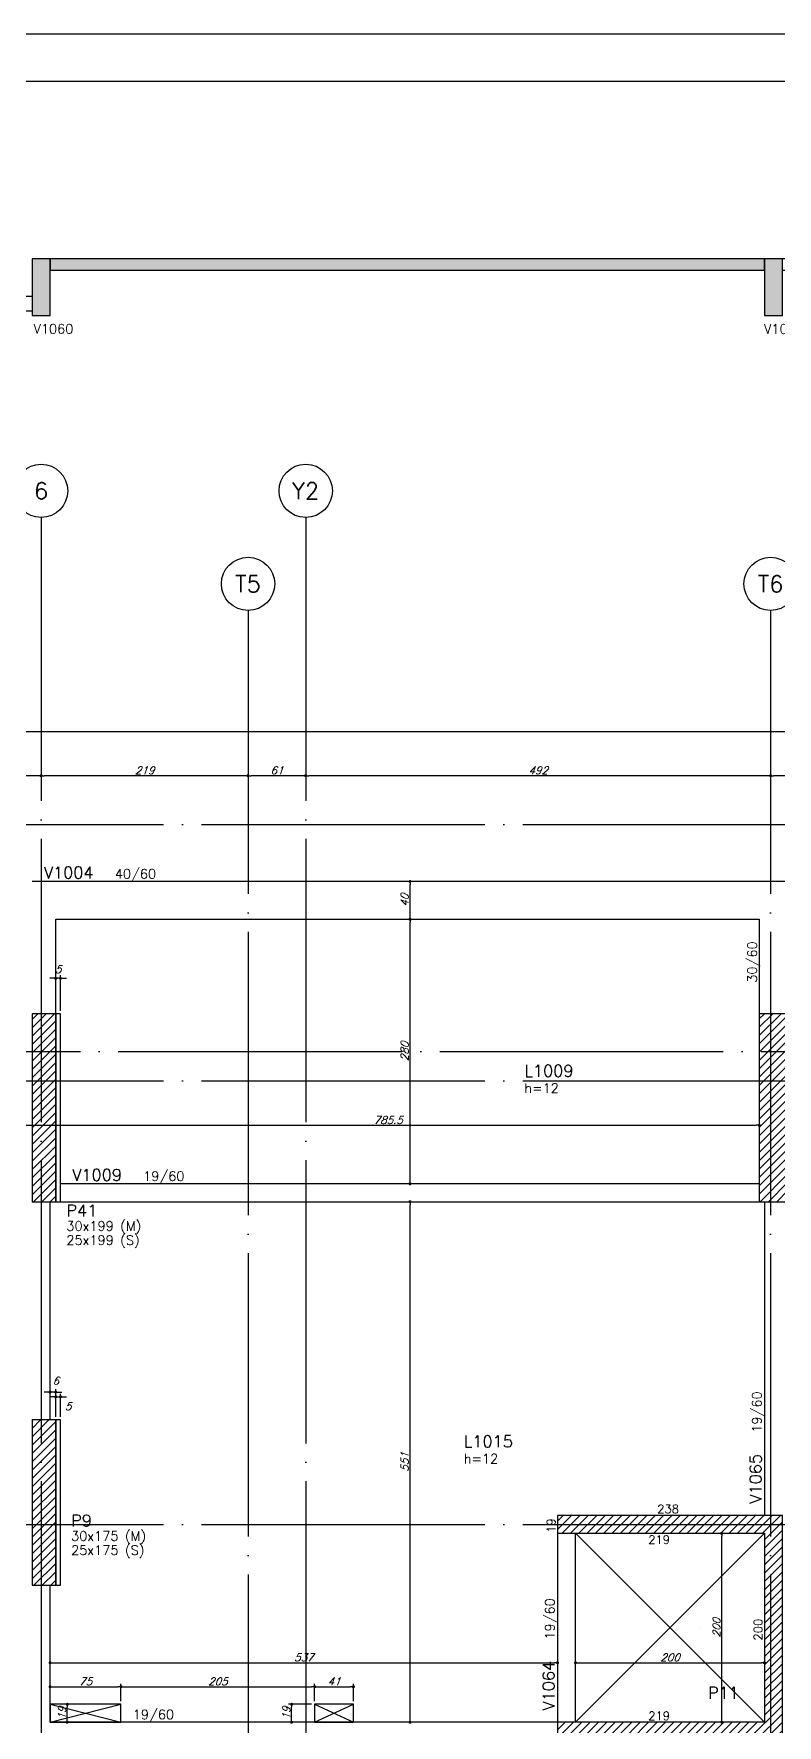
# Model space of a CAD drawing. Extents: x -4723 to 4922, y -2048 to 2452.
# Drawn here: x 1278 to 2064, y 661 to 2452 of the extents above; entities that cross this region are included whole.
import ezdxf
from ezdxf.enums import TextEntityAlignment as Align

# ---------------------------------------------------------------- set-up
doc = ezdxf.new("R2010")
doc.units = 0
doc.header["$LTSCALE"] = 50
doc.header["$MEASUREMENT"] = 0
doc.linetypes.add('EIXO', pattern=[6.8, 6, -0.4, 0, -0.4])
doc.layers.get('0').update_dxf_attribs({"linetype": 'CONTINUOUS'})
doc.layers.get('DEFPOINTS').update_dxf_attribs({"linetype": 'CONTINUOUS'})
for name, color, linetype in [('242', 3, 'CONTINUOUS'), ('F-CORTE', 4, 'CONTINUOUS'), ('F-COTAS', 106, 'CONTINUOUS'), ('F-COTAS-FUROS', 50, 'CONTINUOUS'), ('F-EIXO', 12, 'EIXO'), ('F-LAJES-DIM', 2, 'CONTINUOUS'), ('F-LAJES-NOME', 4, 'CONTINUOUS'), ('F-MARGEM', 1, 'CONTINUOUS'), ('F-PILARES-DIM', 172, 'CONTINUOUS'), ('F-PILARES-HACH', 174, 'CONTINUOUS'), ('F-PILARES-M', 170, 'CONTINUOUS'), ('F-PILARES-NOME', 170, 'CONTINUOUS'), ('F-PILARES-S', 170, 'CONTINUOUS'), ('F-PILARES-V', 170, 'CONTINUOUS'), ('F-SOLIDO-CORTE', 71, 'CONTINUOUS'), ('F-TEXTO', 6, 'CONTINUOUS'), ('F-TEXTO-YELLOW', 2, 'CONTINUOUS'), ('F-VIGAS', 3, 'CONTINUOUS'), ('F-VIGAS-DIM', 2, 'CONTINUOUS'), ('F-VIGAS-NOME', 4, 'CONTINUOUS'), ('F-VÃO', 1, 'CONTINUOUS')]:
    doc.layers.add(name, color=color, linetype=linetype)
doc.styles.add('CP-TEXT-INCL', font='simplex.shx', dxfattribs={"oblique": 20})
doc.styles.add('MCP', font='simplex.shx')
doc.styles.add('ROMANS', font='simplex.shx')
doc.styles.get("Standard").update_dxf_attribs({"font": 'simplex.shx'})
doc.dimstyles.new('CP-COTAS-50', dxfattribs={"dimscale": 0.64, "dimtxt": 12.5, "dimasz": 5, "dimexe": 5, "dimexo": 5, "dimgap": 2.5, "dimtad": 1, "dimdec": 1, "dimdsep": 46, "dimtxsty": 'CP-TEXT-INCL', "dimblk1": 'DOT', "dimblk2": 'DOT', "dimsah": 1, "dimcen": 9, "dimclrd": 256, "dimclre": 256, "dimclrt": 256, "dimadec": 0, "dimazin": 0, "dimtfac": 1, "dimtdec": 1, "dimtmove": 2, "dimatfit": 3, "dimldrblk": 'DOT', "dimfxl": 0, "dimtolj": 1, "dimarcsym": 0})

# ---------------------------------------------------------------- blocks, each defined once
blk = doc.blocks.new('A0-4L_900')
at = {"layer": 'F-MARGEM', "color": 2}
blk.add_lwpolyline([(0, 0), (0, 90), (192.9, 90), (192.9, 0)], close=True, dxfattribs=at)
at = {"layer": 'F-MARGEM', "color": 7}
blk.add_lwpolyline([(2.5, 89), (191.9, 89), (191.9, 1), (2.5, 1)], close=True, dxfattribs=at)
blk = doc.blocks.new('*U53')
at = {"layer": 'F-EIXO'}
blk.add_line((0, 0), (0, -2753.4852), dxfattribs=at)
at = {"layer": 'F-EIXO', "color": 2, "linetype": 'Continuous'}
blk.add_circle((0, 28.2072), 28.2072, dxfattribs=at)
at = {"layer": 'F-TEXTO', "style": 'ROMANS'}
blk.add_attdef('EIXO', text='', height=17.5, rotation=360, dxfattribs=at).set_placement((0, 28.2072), align=Align.MIDDLE_CENTER)
blk = doc.blocks.new('*U51')
at = {"layer": 'F-EIXO'}
blk.add_line((0, 0), (7197, 0), dxfattribs=at)
at = {"layer": 'F-TEXTO', "style": 'ROMANS'}
blk.add_attdef('EIXO', text='', height=17.5, dxfattribs=at).set_placement((-28.2072, 0), align=Align.MIDDLE_CENTER)
blk = doc.blocks.new('*U54')
at = {"layer": 'F-EIXO'}
blk.add_line((0, 0), (7197, 0), dxfattribs=at)
at = {"layer": 'F-TEXTO', "style": 'ROMANS'}
blk.add_attdef('EIXO', text='', height=17.5, dxfattribs=at).set_placement((-28.2072, 0), align=Align.MIDDLE_CENTER)
blk = doc.blocks.new('*U55')
at = {"layer": 'F-EIXO'}
blk.add_line((0, 0), (7285, 0), dxfattribs=at)
at = {"layer": 'F-TEXTO', "style": 'ROMANS'}
blk.add_attdef('EIXO', text='', height=17.5, dxfattribs=at).set_placement((-28.2072, 0), align=Align.MIDDLE_CENTER)
blk = doc.blocks.new('*U59')
at = {"layer": 'F-EIXO'}
blk.add_line((0, 0), (0, -2655), dxfattribs=at)
at = {"layer": 'F-EIXO', "color": 2, "linetype": 'Continuous'}
blk.add_circle((0, 28.2), 28.2, dxfattribs=at)
at = {"layer": 'F-TEXTO', "style": 'ROMANS'}
blk.add_attdef('EIXO', text='', height=17.5, rotation=360, dxfattribs=at).set_placement((0, 28.2), align=Align.MIDDLE_CENTER)
blk = doc.blocks.new('*U40')
at = {"layer": 'F-EIXO'}
blk.add_line((0, 0), (0, -2655), dxfattribs=at)
at = {"layer": 'F-EIXO', "color": 2, "linetype": 'Continuous'}
blk.add_circle((0, 28.2), 28.2, dxfattribs=at)
at = {"layer": 'F-TEXTO', "style": 'ROMANS'}
blk.add_attdef('EIXO', text='', height=17.5, rotation=360, dxfattribs=at).set_placement((0, 28.2), align=Align.MIDDLE_CENTER)
blk = doc.blocks.new('*U43')
at = {"layer": 'F-EIXO'}
blk.add_line((0, 0), (7197, 0), dxfattribs=at)
at = {"layer": 'F-TEXTO', "style": 'ROMANS'}
blk.add_attdef('EIXO', text='', height=17.5, dxfattribs=at).set_placement((-28.2072, 0), align=Align.MIDDLE_CENTER)
blk = doc.blocks.new('*U45')
at = {"layer": 'F-EIXO'}
blk.add_line((0, 0), (0, -2753.4852), dxfattribs=at)
at = {"layer": 'F-EIXO', "color": 2, "linetype": 'Continuous'}
blk.add_circle((0, 28.2072), 28.2072, dxfattribs=at)
at = {"layer": 'F-TEXTO', "style": 'ROMANS'}
blk.add_attdef('EIXO', text='', height=17.5, rotation=360, dxfattribs=at).set_placement((0, 28.2072), align=Align.MIDDLE_CENTER)
blk = doc.blocks.new('_DOT')
at = {"color": 0, "linetype": 'ByBlock'}
blk.add_line((-0.5, 0), (-1, 0), dxfattribs=at)
at = {"color": 0, "linetype": 'ByBlock', "const_width": 0.5}
blk.add_lwpolyline([(-0.25, 0, 1), (0.25, 0, 1)], format="xyb", close=True, dxfattribs=at)
blk = doc.blocks.new('*D83')
at = {"layer": 'DEFPOINTS', "color": 0, "linetype": 'Continuous', "transparency": 16777216}
for p in [(-3380, 1712.8), (-3380, 1634.5), (3259.5, 1554.5)]:
    blk.add_point(p, dxfattribs=at)
at = {"layer": 'F-COTAS', "linetype": 'Continuous', "lineweight": -2, "transparency": 16777216}
for p, q in [((-3380, 1637.7), (-3380, 1716)), ((3256.3, 1712.8), (-3376.8, 1712.8)), ((3259.5, 1557.7), (3259.5, 1716))]:
    blk.add_line(p, q, dxfattribs=at)
at = {"layer": 'F-COTAS', "linetype": 'Continuous', "lineweight": -2, "transparency": 16777216, "xscale": 3.2, "yscale": 3.2, "zscale": 3.2, "rotation": 180}
blk.add_blockref('_DOT', (-3380, 1712.8), dxfattribs=at)
at = {"layer": 'F-COTAS', "linetype": 'Continuous', "lineweight": -2, "transparency": 16777216, "xscale": 3.2, "yscale": 3.2, "zscale": 3.2}
blk.add_blockref('_DOT', (3259.5, 1712.8), dxfattribs=at)
at = {"layer": 'F-COTAS', "linetype": 'Continuous', "transparency": 16777216, "insert": (-60.2, 1718.4), "char_height": 8, "attachment_point": 5, "style": 'CP-TEXT-INCL'}
blk.add_mtext('\\A1;6639.5', dxfattribs=at)
blk = doc.blocks.new('*D87')
at = {"layer": 'DEFPOINTS', "color": 0, "linetype": 'Continuous', "transparency": 16777216}
for p in [(2057.5, 1666.5), (2057.5, 1666.5), (2230, 1666.5)]:
    blk.add_point(p, dxfattribs=at)
at = {"layer": 'F-COTAS', "linetype": 'Continuous', "lineweight": -2, "transparency": 16777216}
blk.add_line((2226.8, 1666.5), (2060.7, 1666.5), dxfattribs=at)
at = {"layer": 'F-COTAS', "linetype": 'Continuous', "lineweight": -2, "transparency": 16777216, "xscale": 3.2, "yscale": 3.2, "zscale": 3.2, "rotation": 180}
blk.add_blockref('_DOT', (2057.5, 1666.5), dxfattribs=at)
at = {"layer": 'F-COTAS', "linetype": 'Continuous', "lineweight": -2, "transparency": 16777216, "xscale": 3.2, "yscale": 3.2, "zscale": 3.2}
blk.add_blockref('_DOT', (2230, 1666.5), dxfattribs=at)
at = {"layer": 'F-COTAS', "linetype": 'Continuous', "transparency": 16777216, "insert": (2143.8, 1672.1), "char_height": 8, "attachment_point": 5, "style": 'CP-TEXT-INCL'}
blk.add_mtext('\\A1;172.5', dxfattribs=at)
blk = doc.blocks.new('*D88')
at = {"layer": 'DEFPOINTS', "color": 0, "linetype": 'Continuous', "transparency": 16777216}
for p in [(1565.5, 1666.5), (1565.5, 1666.5), (2057.5, 1666.5)]:
    blk.add_point(p, dxfattribs=at)
at = {"layer": 'F-COTAS', "linetype": 'Continuous', "lineweight": -2, "transparency": 16777216}
blk.add_line((2054.3, 1666.5), (1568.7, 1666.5), dxfattribs=at)
at = {"layer": 'F-COTAS', "linetype": 'Continuous', "lineweight": -2, "transparency": 16777216, "xscale": 3.2, "yscale": 3.2, "zscale": 3.2, "rotation": 180}
blk.add_blockref('_DOT', (1565.5, 1666.5), dxfattribs=at)
at = {"layer": 'F-COTAS', "linetype": 'Continuous', "lineweight": -2, "transparency": 16777216, "xscale": 3.2, "yscale": 3.2, "zscale": 3.2}
blk.add_blockref('_DOT', (2057.5, 1666.5), dxfattribs=at)
at = {"layer": 'F-COTAS', "linetype": 'Continuous', "transparency": 16777216, "insert": (1811.5, 1672.1), "char_height": 8, "attachment_point": 5, "style": 'CP-TEXT-INCL'}
blk.add_mtext('\\A1;492', dxfattribs=at)
blk = doc.blocks.new('*D89')
at = {"layer": 'DEFPOINTS', "color": 0, "linetype": 'Continuous', "transparency": 16777216}
for p in [(1504.5, 1666.5), (1504.5, 1666.5), (1565.5, 1666.5)]:
    blk.add_point(p, dxfattribs=at)
at = {"layer": 'F-COTAS', "linetype": 'Continuous', "lineweight": -2, "transparency": 16777216}
blk.add_line((1562.3, 1666.5), (1507.7, 1666.5), dxfattribs=at)
at = {"layer": 'F-COTAS', "linetype": 'Continuous', "lineweight": -2, "transparency": 16777216, "xscale": 3.2, "yscale": 3.2, "zscale": 3.2, "rotation": 180}
blk.add_blockref('_DOT', (1504.5, 1666.5), dxfattribs=at)
at = {"layer": 'F-COTAS', "linetype": 'Continuous', "lineweight": -2, "transparency": 16777216, "xscale": 3.2, "yscale": 3.2, "zscale": 3.2}
blk.add_blockref('_DOT', (1565.5, 1666.5), dxfattribs=at)
at = {"layer": 'F-COTAS', "linetype": 'Continuous', "transparency": 16777216, "insert": (1535, 1672.1), "char_height": 8, "attachment_point": 5, "style": 'CP-TEXT-INCL'}
blk.add_mtext('\\A1;61', dxfattribs=at)
blk = doc.blocks.new('*D90')
at = {"layer": 'DEFPOINTS', "color": 0, "linetype": 'Continuous', "transparency": 16777216}
for p in [(1285.5, 1666.5), (1285.5, 1666.5), (1504.5, 1666.5)]:
    blk.add_point(p, dxfattribs=at)
at = {"layer": 'F-COTAS', "linetype": 'Continuous', "lineweight": -2, "transparency": 16777216}
blk.add_line((1501.3, 1666.5), (1288.7, 1666.5), dxfattribs=at)
at = {"layer": 'F-COTAS', "linetype": 'Continuous', "lineweight": -2, "transparency": 16777216, "xscale": 3.2, "yscale": 3.2, "zscale": 3.2, "rotation": 180}
blk.add_blockref('_DOT', (1285.5, 1666.5), dxfattribs=at)
at = {"layer": 'F-COTAS', "linetype": 'Continuous', "lineweight": -2, "transparency": 16777216, "xscale": 3.2, "yscale": 3.2, "zscale": 3.2}
blk.add_blockref('_DOT', (1504.5, 1666.5), dxfattribs=at)
at = {"layer": 'F-COTAS', "linetype": 'Continuous', "transparency": 16777216, "insert": (1395, 1672.1), "char_height": 8, "attachment_point": 5, "style": 'CP-TEXT-INCL'}
blk.add_mtext('\\A1;219', dxfattribs=at)
blk = doc.blocks.new('*D91')
at = {"layer": 'DEFPOINTS', "color": 0, "linetype": 'Continuous', "transparency": 16777216}
for p in [(1128, 1666.5), (1128, 1666.5), (1285.5, 1666.5)]:
    blk.add_point(p, dxfattribs=at)
at = {"layer": 'F-COTAS', "linetype": 'Continuous', "lineweight": -2, "transparency": 16777216}
blk.add_line((1282.3, 1666.5), (1131.2, 1666.5), dxfattribs=at)
at = {"layer": 'F-COTAS', "linetype": 'Continuous', "lineweight": -2, "transparency": 16777216, "xscale": 3.2, "yscale": 3.2, "zscale": 3.2, "rotation": 180}
blk.add_blockref('_DOT', (1128, 1666.5), dxfattribs=at)
at = {"layer": 'F-COTAS', "linetype": 'Continuous', "lineweight": -2, "transparency": 16777216, "xscale": 3.2, "yscale": 3.2, "zscale": 3.2}
blk.add_blockref('_DOT', (1285.5, 1666.5), dxfattribs=at)
at = {"layer": 'F-COTAS', "linetype": 'Continuous', "transparency": 16777216, "insert": (1206.8, 1672.1), "char_height": 8, "attachment_point": 5, "style": 'CP-TEXT-INCL'}
blk.add_mtext('\\A1;157.5', dxfattribs=at)
blk = doc.blocks.new('*D190')
at = {"layer": 'DEFPOINTS', "color": 0, "linetype": 'Continuous', "transparency": 16777216}
for p in [(1675.9, 1215.5), (1675.9, 1215.5), (1675.9, 664.5)]:
    blk.add_point(p, dxfattribs=at)
at = {"layer": 'F-COTAS', "linetype": 'Continuous', "lineweight": -2, "transparency": 16777216}
blk.add_line((1675.9, 667.7), (1675.9, 1212.3), dxfattribs=at)
at = {"layer": 'F-COTAS', "linetype": 'Continuous', "lineweight": -2, "transparency": 16777216, "xscale": 3.2, "yscale": 3.2, "zscale": 3.2}
for p, rotation in [((1675.9, 1215.5), 90), ((1675.9, 664.5), 270)]:
    blk.add_blockref('_DOT', p, dxfattribs=dict(at, rotation=rotation))
at = {"layer": 'F-COTAS', "linetype": 'Continuous', "transparency": 16777216, "insert": (1670.3, 940), "char_height": 8, "attachment_point": 5, "rotation": 90, "style": 'CP-TEXT-INCL'}
blk.add_mtext('\\A1;551', dxfattribs=at)
blk = doc.blocks.new('*D191')
at = {"layer": 'DEFPOINTS', "color": 0, "linetype": 'Continuous', "transparency": 16777216}
for p in [(1675.9, 1514.5), (1675.9, 1514.5), (1675.9, 1234.5)]:
    blk.add_point(p, dxfattribs=at)
at = {"layer": 'F-COTAS', "linetype": 'Continuous', "lineweight": -2, "transparency": 16777216}
blk.add_line((1675.9, 1237.7), (1675.9, 1511.3), dxfattribs=at)
at = {"layer": 'F-COTAS', "linetype": 'Continuous', "lineweight": -2, "transparency": 16777216, "xscale": 3.2, "yscale": 3.2, "zscale": 3.2}
for p, rotation in [((1675.9, 1514.5), 90), ((1675.9, 1234.5), 270)]:
    blk.add_blockref('_DOT', p, dxfattribs=dict(at, rotation=rotation))
at = {"layer": 'F-COTAS', "linetype": 'Continuous', "transparency": 16777216, "insert": (1670.3, 1374.5), "char_height": 8, "attachment_point": 5, "rotation": 90, "style": 'CP-TEXT-INCL'}
blk.add_mtext('\\A1;280', dxfattribs=at)
blk = doc.blocks.new('*D192')
at = {"layer": 'DEFPOINTS', "color": 0, "linetype": 'Continuous', "transparency": 16777216}
for p in [(1675.9, 1554.5), (1675.9, 1554.5), (1675.9, 1514.5)]:
    blk.add_point(p, dxfattribs=at)
at = {"layer": 'F-COTAS', "linetype": 'Continuous', "lineweight": -2, "transparency": 16777216}
blk.add_line((1675.9, 1517.7), (1675.9, 1551.3), dxfattribs=at)
at = {"layer": 'F-COTAS', "linetype": 'Continuous', "lineweight": -2, "transparency": 16777216, "xscale": 3.2, "yscale": 3.2, "zscale": 3.2}
for p, rotation in [((1675.9, 1554.5), 90), ((1675.9, 1514.5), 270)]:
    blk.add_blockref('_DOT', p, dxfattribs=dict(at, rotation=rotation))
at = {"layer": 'F-COTAS', "linetype": 'Continuous', "transparency": 16777216, "insert": (1670.3, 1534.5), "char_height": 8, "attachment_point": 5, "rotation": 90, "style": 'CP-TEXT-INCL'}
blk.add_mtext('\\A1;40', dxfattribs=at)
blk = doc.blocks.new('*D193')
at = {"layer": 'DEFPOINTS', "color": 0, "linetype": 'Continuous', "transparency": 16777216}
for p in [(2005.8, 864.5), (2005.8, 864.5), (2005.8, 664.5)]:
    blk.add_point(p, dxfattribs=at)
at = {"layer": 'F-COTAS', "linetype": 'Continuous', "lineweight": -2, "transparency": 16777216}
blk.add_line((2005.8, 667.7), (2005.8, 861.3), dxfattribs=at)
at = {"layer": 'F-COTAS', "linetype": 'Continuous', "lineweight": -2, "transparency": 16777216, "xscale": 3.2, "yscale": 3.2, "zscale": 3.2}
for p, rotation in [((2005.8, 864.5), 90), ((2005.8, 664.5), 270)]:
    blk.add_blockref('_DOT', p, dxfattribs=dict(at, rotation=rotation))
at = {"layer": 'F-COTAS', "linetype": 'Continuous', "transparency": 16777216, "insert": (2000.2, 764.5), "char_height": 8, "attachment_point": 5, "rotation": 90, "style": 'CP-TEXT-INCL'}
blk.add_mtext('\\A1;200', dxfattribs=at)
blk = doc.blocks.new('*D229')
at = {"layer": 'DEFPOINTS', "color": 0, "linetype": 'Continuous', "transparency": 16777216}
for p in [(1260, 1296.4), (2045.5, 1296.4), (2045.5, 1296.4)]:
    blk.add_point(p, dxfattribs=at)
at = {"layer": 'F-COTAS', "linetype": 'Continuous', "lineweight": -2, "transparency": 16777216}
blk.add_line((1263.2, 1296.4), (2042.3, 1296.4), dxfattribs=at)
at = {"layer": 'F-COTAS', "linetype": 'Continuous', "lineweight": -2, "transparency": 16777216, "xscale": 3.2, "yscale": 3.2, "zscale": 3.2, "rotation": 180}
blk.add_blockref('_DOT', (1260, 1296.4), dxfattribs=at)
at = {"layer": 'F-COTAS', "linetype": 'Continuous', "lineweight": -2, "transparency": 16777216, "xscale": 3.2, "yscale": 3.2, "zscale": 3.2}
blk.add_blockref('_DOT', (2045.5, 1296.4), dxfattribs=at)
at = {"layer": 'F-COTAS', "linetype": 'Continuous', "transparency": 16777216, "insert": (1652.8, 1302), "char_height": 8, "attachment_point": 5, "style": 'CP-TEXT-INCL'}
blk.add_mtext('\\A1;785.5', dxfattribs=at)
blk = doc.blocks.new('*D264')
at = {"layer": 'DEFPOINTS', "color": 0, "linetype": 'Continuous', "transparency": 16777216}
for p in [(1295, 727.5), (1832, 727.5), (1832, 727.5)]:
    blk.add_point(p, dxfattribs=at)
at = {"layer": 'F-COTAS', "linetype": 'Continuous', "lineweight": -2, "transparency": 16777216}
blk.add_line((1298.2, 727.5), (1828.8, 727.5), dxfattribs=at)
at = {"layer": 'F-COTAS', "linetype": 'Continuous', "lineweight": -2, "transparency": 16777216, "xscale": 3.2, "yscale": 3.2, "zscale": 3.2, "rotation": 180}
blk.add_blockref('_DOT', (1295, 727.5), dxfattribs=at)
at = {"layer": 'F-COTAS', "linetype": 'Continuous', "lineweight": -2, "transparency": 16777216, "xscale": 3.2, "yscale": 3.2, "zscale": 3.2}
blk.add_blockref('_DOT', (1832, 727.5), dxfattribs=at)
at = {"layer": 'F-COTAS', "linetype": 'Continuous', "transparency": 16777216, "insert": (1563.5, 733.1), "char_height": 8, "attachment_point": 5, "style": 'CP-TEXT-INCL'}
blk.add_mtext('\\A1;537', dxfattribs=at)
blk = doc.blocks.new('*D265')
at = {"layer": 'DEFPOINTS', "color": 0, "linetype": 'Continuous', "transparency": 16777216}
for p in [(1851, 727.5), (2051, 727.5), (2051, 727.5)]:
    blk.add_point(p, dxfattribs=at)
at = {"layer": 'F-COTAS', "linetype": 'Continuous', "lineweight": -2, "transparency": 16777216}
blk.add_line((1854.2, 727.5), (2047.8, 727.5), dxfattribs=at)
at = {"layer": 'F-COTAS', "linetype": 'Continuous', "lineweight": -2, "transparency": 16777216, "xscale": 3.2, "yscale": 3.2, "zscale": 3.2, "rotation": 180}
blk.add_blockref('_DOT', (1851, 727.5), dxfattribs=at)
at = {"layer": 'F-COTAS', "linetype": 'Continuous', "lineweight": -2, "transparency": 16777216, "xscale": 3.2, "yscale": 3.2, "zscale": 3.2}
blk.add_blockref('_DOT', (2051, 727.5), dxfattribs=at)
at = {"layer": 'F-COTAS', "linetype": 'Continuous', "transparency": 16777216, "insert": (1951, 733.1), "char_height": 8, "attachment_point": 5, "style": 'CP-TEXT-INCL'}
blk.add_mtext('\\A1;200', dxfattribs=at)
blk = doc.blocks.new('*D300')
at = {"layer": 'DEFPOINTS', "color": 0, "linetype": 'Continuous', "transparency": 16777216}
for p in [(1306, 1009), (1301, 984.5), (1306, 984.5)]:
    blk.add_point(p, dxfattribs=at)
at = {"layer": 'F-COTAS', "linetype": 'Continuous', "lineweight": -2, "transparency": 16777216}
for p, q in [((1297.8, 1009), (1294.6, 1009)), ((1301, 987.7), (1301, 1012.2)), ((1301, 1009), (1306, 1009)), ((1306, 987.7), (1306, 1012.2)), ((1309.2, 1009), (1312.4, 1009))]:
    blk.add_line(p, q, dxfattribs=at)
at = {"layer": 'F-COTAS', "linetype": 'Continuous', "lineweight": -2, "transparency": 16777216, "xscale": 3.2, "yscale": 3.2, "zscale": 3.2}
blk.add_blockref('_DOT', (1301, 1009), dxfattribs=at)
at = {"layer": 'F-COTAS', "linetype": 'Continuous', "lineweight": -2, "transparency": 16777216, "xscale": 3.2, "yscale": 3.2, "zscale": 3.2, "rotation": 180}
blk.add_blockref('_DOT', (1306, 1009), dxfattribs=at)
at = {"layer": 'F-COTAS', "linetype": 'Continuous', "transparency": 16777216, "insert": (1314, 999), "char_height": 8, "attachment_point": 5, "style": 'CP-TEXT-INCL'}
blk.add_mtext('\\A1;5', dxfattribs=at)
blk = doc.blocks.new('*D301')
at = {"layer": 'DEFPOINTS', "color": 0, "linetype": 'Continuous', "transparency": 16777216}
for p in [(1295, 1014), (1295, 990), (1301, 984.5)]:
    blk.add_point(p, dxfattribs=at)
at = {"layer": 'F-COTAS', "linetype": 'Continuous', "lineweight": -2, "transparency": 16777216}
for p, q in [((1291.8, 1014), (1288.6, 1014)), ((1295, 993.2), (1295, 1017.2)), ((1301, 1014), (1295, 1014)), ((1301, 987.7), (1301, 1017.2)), ((1304.2, 1014), (1307.4, 1014))]:
    blk.add_line(p, q, dxfattribs=at)
at = {"layer": 'F-COTAS', "linetype": 'Continuous', "lineweight": -2, "transparency": 16777216, "xscale": 3.2, "yscale": 3.2, "zscale": 3.2}
blk.add_blockref('_DOT', (1295, 1014), dxfattribs=at)
at = {"layer": 'F-COTAS', "linetype": 'Continuous', "lineweight": -2, "transparency": 16777216, "xscale": 3.2, "yscale": 3.2, "zscale": 3.2, "rotation": 180}
blk.add_blockref('_DOT', (1301, 1014), dxfattribs=at)
at = {"layer": 'F-COTAS', "linetype": 'Continuous', "transparency": 16777216, "insert": (1301, 1026), "char_height": 8, "attachment_point": 5, "style": 'CP-TEXT-INCL'}
blk.add_mtext('\\A1;6', dxfattribs=at)
blk = doc.blocks.new('*D303')
at = {"layer": 'DEFPOINTS', "color": 0, "linetype": 'Continuous', "transparency": 16777216}
for p in [(1301, 1452), (1301, 1419), (1306, 1414.5)]:
    blk.add_point(p, dxfattribs=at)
at = {"layer": 'F-COTAS', "linetype": 'Continuous', "lineweight": -2, "transparency": 16777216}
for p, q in [((1297.8, 1452), (1294.6, 1452)), ((1301, 1422.2), (1301, 1455.2)), ((1306, 1452), (1301, 1452)), ((1306, 1417.7), (1306, 1455.2)), ((1309.2, 1452), (1312.4, 1452))]:
    blk.add_line(p, q, dxfattribs=at)
at = {"layer": 'F-COTAS', "linetype": 'Continuous', "lineweight": -2, "transparency": 16777216, "xscale": 3.2, "yscale": 3.2, "zscale": 3.2}
blk.add_blockref('_DOT', (1301, 1452), dxfattribs=at)
at = {"layer": 'F-COTAS', "linetype": 'Continuous', "lineweight": -2, "transparency": 16777216, "xscale": 3.2, "yscale": 3.2, "zscale": 3.2, "rotation": 180}
blk.add_blockref('_DOT', (1306, 1452), dxfattribs=at)
at = {"layer": 'F-COTAS', "linetype": 'Continuous', "transparency": 16777216, "insert": (1303.5, 1461.6), "char_height": 8, "attachment_point": 5, "style": 'CP-TEXT-INCL'}
blk.add_mtext('\\A1;5', dxfattribs=at)
blk = doc.blocks.new('*U353')
at = {"layer": 'F-VÃO'}
for p, q in [((0, 0), (75, 19)), ((0, 19), (75, 0))]:
    blk.add_line(p, q, dxfattribs=at)
at = {"layer": 'F-VÃO', "color": 3}
blk.add_lwpolyline([(0, 0), (75, 0), (75, 19), (0, 19)], close=True, dxfattribs=at)
blk = doc.blocks.new('*U356')
at = {"layer": 'F-VÃO'}
for p, q in [((0, 0), (41, 19)), ((0, 19), (41, 0))]:
    blk.add_line(p, q, dxfattribs=at)
at = {"layer": 'F-VÃO', "color": 3}
blk.add_lwpolyline([(0, 0), (41, 0), (41, 19), (0, 19)], close=True, dxfattribs=at)
blk = doc.blocks.new('*D464')
at = {"layer": 'DEFPOINTS', "color": 0, "linetype": 'Continuous', "transparency": 16777216}
for p in [(1370, 702.1), (1295, 695.7), (1370, 683.5)]:
    blk.add_point(p, dxfattribs=at)
at = {"layer": 'F-COTAS-FUROS', "linetype": 'Continuous', "lineweight": -2, "transparency": 16777216}
for p, q in [((1295, 698.9), (1295, 705.3)), ((1298.2, 702.1), (1366.8, 702.1)), ((1370, 686.7), (1370, 705.3))]:
    blk.add_line(p, q, dxfattribs=at)
at = {"layer": 'F-COTAS-FUROS', "linetype": 'Continuous', "lineweight": -2, "transparency": 16777216, "xscale": 3.2, "yscale": 3.2, "zscale": 3.2, "rotation": 180}
blk.add_blockref('_DOT', (1295, 702.1), dxfattribs=at)
at = {"layer": 'F-COTAS-FUROS', "linetype": 'Continuous', "lineweight": -2, "transparency": 16777216, "xscale": 3.2, "yscale": 3.2, "zscale": 3.2}
blk.add_blockref('_DOT', (1370, 702.1), dxfattribs=at)
at = {"layer": 'F-COTAS-FUROS', "linetype": 'Continuous', "transparency": 16777216, "insert": (1332.5, 707.7), "char_height": 8, "attachment_point": 5, "style": 'CP-TEXT-INCL'}
blk.add_mtext('\\A1;75', dxfattribs=at)
blk = doc.blocks.new('*D465')
at = {"layer": 'DEFPOINTS', "color": 0, "linetype": 'Continuous', "transparency": 16777216}
for p in [(1575, 702.1), (1370, 683.5), (1575, 683.5)]:
    blk.add_point(p, dxfattribs=at)
at = {"layer": 'F-COTAS-FUROS', "linetype": 'Continuous', "lineweight": -2, "transparency": 16777216}
for p, q in [((1370, 686.7), (1370, 705.3)), ((1373.2, 702.1), (1571.8, 702.1)), ((1575, 686.7), (1575, 705.3))]:
    blk.add_line(p, q, dxfattribs=at)
at = {"layer": 'F-COTAS-FUROS', "linetype": 'Continuous', "lineweight": -2, "transparency": 16777216, "xscale": 3.2, "yscale": 3.2, "zscale": 3.2, "rotation": 180}
blk.add_blockref('_DOT', (1370, 702.1), dxfattribs=at)
at = {"layer": 'F-COTAS-FUROS', "linetype": 'Continuous', "lineweight": -2, "transparency": 16777216, "xscale": 3.2, "yscale": 3.2, "zscale": 3.2}
blk.add_blockref('_DOT', (1575, 702.1), dxfattribs=at)
at = {"layer": 'F-COTAS-FUROS', "linetype": 'Continuous', "transparency": 16777216, "insert": (1472.5, 707.7), "char_height": 8, "attachment_point": 5, "style": 'CP-TEXT-INCL'}
blk.add_mtext('\\A1;205', dxfattribs=at)
blk = doc.blocks.new('*D466')
at = {"layer": 'DEFPOINTS', "color": 0, "linetype": 'Continuous', "transparency": 16777216}
for p in [(1616, 702.1), (1575, 683.5), (1616, 683.5)]:
    blk.add_point(p, dxfattribs=at)
at = {"layer": 'F-COTAS-FUROS', "linetype": 'Continuous', "lineweight": -2, "transparency": 16777216}
for p, q in [((1575, 686.7), (1575, 705.3)), ((1578.2, 702.1), (1612.8, 702.1)), ((1616, 686.7), (1616, 705.3))]:
    blk.add_line(p, q, dxfattribs=at)
at = {"layer": 'F-COTAS-FUROS', "linetype": 'Continuous', "lineweight": -2, "transparency": 16777216, "xscale": 3.2, "yscale": 3.2, "zscale": 3.2, "rotation": 180}
blk.add_blockref('_DOT', (1575, 702.1), dxfattribs=at)
at = {"layer": 'F-COTAS-FUROS', "linetype": 'Continuous', "lineweight": -2, "transparency": 16777216, "xscale": 3.2, "yscale": 3.2, "zscale": 3.2}
blk.add_blockref('_DOT', (1616, 702.1), dxfattribs=at)
at = {"layer": 'F-COTAS-FUROS', "linetype": 'Continuous', "transparency": 16777216, "insert": (1595.5, 707.7), "char_height": 8, "attachment_point": 5, "style": 'CP-TEXT-INCL'}
blk.add_mtext('\\A1;41', dxfattribs=at)
blk = doc.blocks.new('*D467')
at = {"layer": 'DEFPOINTS', "color": 0, "linetype": 'Continuous', "transparency": 16777216}
for p in [(1550.6, 683.5), (1575, 683.5), (1575, 664.5)]:
    blk.add_point(p, dxfattribs=at)
at = {"layer": 'F-COTAS-FUROS', "linetype": 'Continuous', "lineweight": -2, "transparency": 16777216}
for p, q in [((1571.8, 683.5), (1547.4, 683.5)), ((1571.8, 664.5), (1547.4, 664.5)), ((1550.6, 667.7), (1550.6, 680.3))]:
    blk.add_line(p, q, dxfattribs=at)
at = {"layer": 'F-COTAS-FUROS', "linetype": 'Continuous', "lineweight": -2, "transparency": 16777216, "xscale": 3.2, "yscale": 3.2, "zscale": 3.2}
for p, rotation in [((1550.6, 683.5), 90), ((1550.6, 664.5), 270)]:
    blk.add_blockref('_DOT', p, dxfattribs=dict(at, rotation=rotation))
at = {"layer": 'F-COTAS-FUROS', "linetype": 'Continuous', "transparency": 16777216, "insert": (1545, 674), "char_height": 8, "attachment_point": 5, "rotation": 90, "style": 'CP-TEXT-INCL'}
blk.add_mtext('\\A1;19', dxfattribs=at)
blk = doc.blocks.new('*D468')
at = {"layer": 'DEFPOINTS', "color": 0, "linetype": 'Continuous', "transparency": 16777216}
for p in [(1313.2, 683.5), (1315.4, 683.5), (1315.4, 664.5)]:
    blk.add_point(p, dxfattribs=at)
at = {"layer": 'F-COTAS-FUROS', "linetype": 'Continuous', "lineweight": -2, "transparency": 16777216}
for p, q in [((1312.2, 683.5), (1310, 683.5)), ((1312.2, 664.5), (1310, 664.5)), ((1313.2, 667.7), (1313.2, 680.3))]:
    blk.add_line(p, q, dxfattribs=at)
at = {"layer": 'F-COTAS-FUROS', "linetype": 'Continuous', "lineweight": -2, "transparency": 16777216, "xscale": 3.2, "yscale": 3.2, "zscale": 3.2}
for p, rotation in [((1313.2, 683.5), 90), ((1313.2, 664.5), 270)]:
    blk.add_blockref('_DOT', p, dxfattribs=dict(at, rotation=rotation))
at = {"layer": 'F-COTAS-FUROS', "linetype": 'Continuous', "transparency": 16777216, "insert": (1307.6, 674), "char_height": 8, "attachment_point": 5, "rotation": 90, "style": 'CP-TEXT-INCL'}
blk.add_mtext('\\A1;19', dxfattribs=at)

msp = doc.modelspace()

# ---------------------------------------------------------------- hatches: boundary and pattern name
at = {"layer": 'F-PILARES-HACH', "linetype": 'Continuous'}
h = msp.add_hatch(dxfattribs=at)
h.set_pattern_fill('ANSI31', color=256, scale=50, style=0)
h.paths.add_polyline_path([(1276, 1215.5), (1301, 1215.5), (1301, 1414.5), (1276, 1414.5)], flags=16)
h = msp.add_hatch(dxfattribs=at)
h.set_pattern_fill('ANSI31', color=256, scale=50, style=0)
h.paths.add_polyline_path([(2045.5, 1215.5), (2075.5, 1215.5), (2075.5, 1414.5), (2045.5, 1414.5)], flags=16)
h = msp.add_hatch(dxfattribs=at)
h.set_pattern_fill('ANSI31', color=256, scale=50, style=0)
h.paths.add_polyline_path([(1276, 809.5), (1301, 809.5), (1301, 984.5), (1276, 984.5)], flags=16)
h = msp.add_hatch(dxfattribs=at)
h.set_pattern_fill('ANSI31', color=256, scale=50, style=0)
h.paths.add_polyline_path([(2070, 645.5), (2070, 883.5), (1832, 883.5), (1832, 864.5), (2051, 864.5), (2051, 664.5), (1832, 664.5), (1832, 645.5)], flags=16)
at = {"layer": 'F-SOLIDO-CORTE', "linetype": 'Continuous'}
for points in [[(1276, 2163.6913), (1276, 2159.1666), (1276, 2153.6627), (1277.7429, 2153.6627), (1293.5672, 2153.6627), (1295, 2153.6627), (1295, 2203.6341), (1295, 2208.1588), (1295, 2213.6627), (1279.1757, 2213.6627), (1277.7429, 2213.6627), (1276, 2213.6627)], [(1506.2906, 2213.6627), (1322.63, 2213.6627), (1306, 2213.6627), (1304.991, 2213.6627), (1295.8295, 2213.6627), (1295, 2213.6627), (1295, 2203.6684), (1295, 2202.7635), (1295, 2201.6627), (1304.1614, 2201.6627), (1304.991, 2201.6627), (1306, 2201.6627), (1430.3092, 2201.6627), (1506.2906, 2201.6627), (1603.2027, 2201.6627), (1638.4101, 2201.6627), (1910.5769, 2201.6627), (2012.095, 2201.6627), (2048.9758, 2201.6627), (2051, 2201.6627), (2051, 2207.2253), (2051, 2209.2462), (2051, 2213.6627), (2048.9758, 2213.6627), (1947.4577, 2213.6627), (1910.5769, 2213.6627), (1638.4101, 2213.6627), (1556.4109, 2213.6627)], [(2051, 2185.8495), (2051, 2175.7452), (2051, 2153.6627), (2057.9928, 2153.6627), (2066.8003, 2153.6627), (2070, 2153.6627), (2070, 2181.4759), (2070, 2191.5802), (2070, 2213.6627), (2061.1925, 2213.6627), (2057.9928, 2213.6627), (2051, 2213.6627)]]:
    msp.add_hatch(color=256, dxfattribs=at).paths.add_polyline_path(points, flags=16)

# ---------------------------------------------------------------- linework, layer by layer
at = {"layer": '242', "linetype": 'Continuous'}
for p, q in [((1288.5, 1315), (1288.5, 1315)), ((1291, 1315), (1291, 1315)), ((1303.5, 1315), (1303.5, 1315)), ((2060.5, 1315), (2060.5, 1315)), ((1288.5, 897), (1288.5, 897)), ((1291, 897), (1291, 897)), ((1303.5, 897), (1303.5, 897)), ((1983.39645, 764.5), (1983.39645, 764.5))]:
    msp.add_line(p, q, dxfattribs=at)
at = {"layer": 'F-CORTE', "linetype": 'Continuous'}
for points in [[(2582.5, 2213.6627), (2582.5, 2213.6627), (2569.1533, 2213.6627), (2565.1316, 2213.6627), (2557.5, 2213.6627), (2070, 2213.6627), (2061.1925, 2213.6627), (2057.9928, 2213.6627), (2051, 2213.6627), (1506.2906, 2213.6627), (1295, 2213.6627), (1279.1757, 2213.6627), (1277.7429, 2213.6627), (1276, 2213.6627), (1276, 2173.6627), (1261.758, 2173.6627)], [(629.242, 2158.6627), (785.4558, 2158.6627), (880.9381, 2158.6627), (1261.758, 2158.6627), (1272.8829, 2158.6627), (1273.8902, 2158.6627), (1276, 2158.6627), (1276, 2153.6627), (1277.7429, 2153.6627), (1293.5672, 2153.6627), (1295, 2153.6627), (1295, 2201.6627), (1304.1614, 2201.6627), (1304.991, 2201.6627), (1306, 2201.6627), (1430.3092, 2201.6627), (1506.2906, 2201.6627), (1603.2027, 2201.6627), (1638.4101, 2201.6627), (1910.5769, 2201.6627), (2012.095, 2201.6627), (2048.9758, 2201.6627), (2051, 2201.6627)], [(2051, 2201.6627), (2051, 2185.8495), (2051, 2153.6627), (2057.9928, 2153.6627), (2066.8003, 2153.6627), (2070, 2153.6627), (2070, 2181.4759), (2070, 2191.5802), (2070, 2201.6627), (2185.2106, 2201.6627), (2255.6306, 2201.6627), (2373.2438, 2201.6627), (2408.6836, 2201.6627), (2557.5, 2201.6627), (2557.5, 2168.2839), (2557.5, 2128.6627), (2565.1316, 2128.6627), (2578.4783, 2128.6627), (2582.5, 2128.6627), (2582.5, 2174.0415), (2582.5, 2187.7152), (2582.5, 2199.6627)]]:
    msp.add_lwpolyline(points, dxfattribs=at)
at = {"layer": 'F-PILARES-M', "linetype": 'Continuous'}
for points in [[(1306, 1414.5), (1301, 1414.5), (1301, 1215.5), (1306, 1215.5), (1306, 1414.5)], [(1306, 984.5), (1301, 984.5), (1301, 809.5), (1306, 809.5), (1306, 984.5)]]:
    msp.add_lwpolyline(points, dxfattribs=at)
at = {"layer": 'F-PILARES-S', "linetype": 'Continuous'}
for points in [[(2045.5, 1215.5), (2075.5, 1215.5), (2075.5, 1414.5), (2045.5, 1414.5), (2045.5, 1215.5)], [(2070, 645.5), (2070, 883.5), (1832, 883.5), (1832, 864.5), (2051, 864.5), (2051, 664.5), (1832, 664.5), (1832, 645.5), (2070, 645.5)]]:
    msp.add_lwpolyline(points, dxfattribs=at)
at = {"layer": 'F-PILARES-V', "linetype": 'Continuous'}
for points in [[(1276, 1215.5), (1301, 1215.5), (1301, 1414.5), (1276, 1414.5), (1276, 1215.5)], [(1276, 809.5), (1301, 809.5), (1301, 984.5), (1276, 984.5), (1276, 809.5)]]:
    msp.add_lwpolyline(points, dxfattribs=at)
at = {"layer": 'F-SOLIDO-CORTE', "linetype": 'Continuous'}
for points in [[(1276, 2163.69132), (1276, 2159.16655), (1276, 2153.6627), (1277.74289, 2153.6627), (1293.56716, 2153.6627), (1295, 2153.6627), (1295, 2203.63408), (1295, 2208.15884), (1295, 2213.6627), (1279.17573, 2213.6627), (1277.74289, 2213.6627), (1276, 2213.6627), (1276, 2163.69132)], [(1506.29065, 2213.6627), (1322.62996, 2213.6627), (1306, 2213.6627), (1304.99096, 2213.6627), (1295.82954, 2213.6627), (1295, 2213.6627), (1295, 2203.66842), (1295, 2202.76347), (1295, 2201.6627), (1304.16142, 2201.6627), (1304.99096, 2201.6627), (1306, 2201.6627), (1430.30924, 2201.6627), (1506.29065, 2201.6627), (1603.20267, 2201.6627), (1638.41008, 2201.6627), (1910.5769, 2201.6627), (2012.09501, 2201.6627), (2048.97577, 2201.6627), (2051, 2201.6627), (2051, 2207.22534), (2051, 2209.2462), (2051, 2213.6627), (2048.97577, 2213.6627), (1947.45766, 2213.6627), (1910.5769, 2213.6627), (1638.41008, 2213.6627), (1556.41091, 2213.6627), (1506.29065, 2213.6627)], [(2051, 2185.84952), (2051, 2175.7452), (2051, 2153.6627), (2057.99279, 2153.6627), (2066.8003, 2153.6627), (2070, 2153.6627), (2070, 2181.47588), (2070, 2191.5802), (2070, 2213.6627), (2061.19249, 2213.6627), (2057.99279, 2213.6627), (2051, 2213.6627), (2051, 2185.84952)]]:
    msp.add_lwpolyline(points, dxfattribs=at)
at = {"layer": 'F-VIGAS'}
for points in [[(2060.5, 1554.5), (1276, 1554.5)], [(2230, 1554.5), (2060.5, 1554.5)], [(1301, 1514.5), (2045.5, 1514.5)], [(1301, 1414.5), (1301, 1514.5)], [(2045.5, 1514.5), (2045.5, 1414.5)], [(2045.5, 1234.5), (1306, 1234.5)], [(1295, 984.5), (1295, 1215.5)], [(1306, 1215.5), (2045.5, 1215.5)], [(2051, 1215.5), (2051, 883.5)], [(1832, 864.5), (1832, 664.5)], [(1851, 664.5), (1851, 864.5)], [(1295, 664.5), (1295, 809.5)], [(1832, 664.5), (1295, 664.5)]]:
    msp.add_lwpolyline(points, dxfattribs=at)
at = {"layer": 'F-VÃO'}
for p, q in [((1851, 664.5), (2051, 864.5)), ((1851, 864.5), (2051, 664.5))]:
    msp.add_line(p, q, dxfattribs=at)

# ---------------------------------------------------------------- block references
at = {"layer": 'F-EIXO', "linetype": 'Continuous'}
for name, p, values in [('*U45', (1285.5, 1939.842), {'EIXO': '6'}), ('*U53', (1565.5, 1939.842), {'EIXO': 'Y2'}), ('*U59', (1504.5, 1841.3568), {'EIXO': 'T5'}), ('*U40', (2057.5, 1841.3568), {'EIXO': 'T6'})]:
    msp.add_blockref(name, p, dxfattribs=at).add_auto_attribs(values)
for name, p in [('*U43', (-3646.3202, 1615)), ('*U55', (-3734.2742, 1374.5)), ('*U54', (-3646.3202, 1343.5)), ('*U51', (-3646.3202, 874))]:
    msp.add_blockref(name, p, dxfattribs=at)
at = {"layer": 'F-MARGEM', "linetype": 'Continuous', "xscale": 50, "yscale": 50, "zscale": 50}
msp.add_blockref('A0-4L_900', (-4722.80491, -2048.15543), dxfattribs=at)
at = {"layer": 'F-VÃO', "linetype": 'Continuous'}
for name, p in [('*U353', (1295, 664.5)), ('*U356', (1575, 664.5))]:
    msp.add_blockref(name, p, dxfattribs=at)

# ---------------------------------------------------------------- texts
at = {"layer": 'F-LAJES-DIM', "linetype": 'Continuous', "style": 'MCP'}
for p in [(1796.91235, 1330.77572), (1732.79949, 938.53934)]:
    msp.add_text('h=12', height=10, dxfattribs=at).set_placement(p)
at = {"layer": 'F-LAJES-NOME', "linetype": 'Continuous', "style": 'MCP'}
for s, p in [('L1009', (1796.91235, 1347.77572)), ('L1015', (1732.79949, 955.53934))]:
    msp.add_text(s, height=12.5, dxfattribs=at).set_placement(p)
at = {"layer": 'F-PILARES-DIM', "linetype": 'Continuous'}
for s, p in [('30x199 (M)', (1312.25, 1184.875)), ('25x199 (S)', (1312.25, 1169.875)), ('30x175 (M)', (1317.2678, 856.6888)), ('25x175 (S)', (1317.2678, 841.6888))]:
    msp.add_text(s, height=10, dxfattribs=at).set_placement(p)
at = {"layer": 'F-PILARES-DIM', "linetype": 'Continuous', "style": 'MCP'}
for s, p in [('19', (1829.75, 865)), ('200', (2048.75, 751))]:
    msp.add_text(s, height=9, rotation=90, dxfattribs=at).set_placement(p)
for s, p in [('238', (1937.5, 885.75)), ('219', (1928, 853.25)), ('219', (1928, 666.75))]:
    msp.add_text(s, height=9, dxfattribs=at).set_placement(p)
at = {"layer": 'F-PILARES-NOME', "linetype": 'Continuous', "style": 'MCP'}
for s, p in [('P41', (1312.25, 1199.875)), ('P9', (1317.2678, 871.68879)), ('P11', (1991.26335, 689.43057))]:
    msp.add_text(s, height=12.5, dxfattribs=at).set_placement(p)
at = {"layer": 'F-TEXTO-YELLOW', "linetype": 'Continuous', "style": 'MCP'}
for s, p in [('V1060', (1277.60439, 2134.59475)), ('V1065', (2050.63324, 2134.33498))]:
    msp.add_text(s, height=10, dxfattribs=at).set_placement(p)
at = {"layer": 'F-VIGAS-DIM', "linetype": 'Continuous', "style": 'MCP'}
for s, p in [('40/60', (1363.5, 1557.625)), ('19/60', (1393.5, 1237.625)), ('19/60', (1382.5, 667.625))]:
    msp.add_text(s, height=10, dxfattribs=at).set_placement(p)
for s, p in [('30/60', (2043.04713, 1447.36022)), ('19/60', (2047.875, 971)), ('19/60', (1828.875, 752))]:
    msp.add_text(s, height=10, rotation=90, dxfattribs=at).set_placement(p)
at = {"layer": 'F-VIGAS-NOME', "linetype": 'Continuous', "style": 'MCP'}
for s, p in [('V1004', (1288.5, 1557.625)), ('V1009', (1318.5, 1237.625))]:
    msp.add_text(s, height=12.5, dxfattribs=at).set_placement(p)
for s, p in [('V1065', (2047.875, 896)), ('V1064', (1828.875, 677))]:
    msp.add_text(s, height=12.5, rotation=90, dxfattribs=at).set_placement(p)

# ---------------------------------------------------------------- dimensions: what is measured, and where the dimension line sits
at = {"layer": 'F-COTAS', "linetype": 'Continuous'}
for base, p1, p2, picture, middle in [((-3379.97, 1712.76675), (3259.5, 1554.5), (-3379.97, 1634.5), '*D83', (-60.235, 1718.36675)), ((1128, 1666.48576), (1285.5, 1666.48576), (1128, 1666.48576), '*D91', (1206.75, 1672.08576)), ((1285.5, 1666.48576), (1504.5, 1666.48576), (1285.5, 1666.48576), '*D90', (1395, 1672.08576)), ((1504.5, 1666.48576), (1565.5, 1666.48576), (1504.5, 1666.48576), '*D89', (1535, 1672.08576)), ((1565.5, 1666.48576), (2057.5, 1666.48576), (1565.5, 1666.48576), '*D88', (1811.5, 1672.08576)), ((2057.5, 1666.48576), (2230, 1666.48576), (2057.5, 1666.48576), '*D87', (2143.75, 1672.08576)), ((1301, 1452), (1306, 1414.5), (1301, 1419), '*D303', (1303.5, 1461.6))]:
    dim = msp.add_linear_dim(base=base, p1=p1, p2=p2, dimstyle='CP-COTAS-50', dxfattribs=at)
    dim.commit()
    dim.dimension.update_dxf_attribs({"geometry": picture, "text_midpoint": middle})
for base, p1, p2, angle, picture, middle in [((1675.8826, 1554.5), (1675.8826, 1514.5), (1675.8826, 1554.5), 270, '*D192', (1670.2826, 1534.5)), ((1675.8826, 1514.5), (1675.8826, 1234.5), (1675.8826, 1514.5), 270, '*D191', (1670.2826, 1374.5)), ((2045.5, 1296.40144), (1260, 1296.40144), (2045.5, 1296.40144), 180, '*D229', (1652.75, 1302.00144)), ((1675.8826, 1215.5), (1675.8826, 664.5), (1675.8826, 1215.5), 270, '*D190', (1670.2826, 940)), ((2005.75754, 864.5), (2005.75754, 664.5), (2005.75754, 864.5), 270, '*D193', (2000.15754, 764.5)), ((1832, 727.50599), (1295, 727.50599), (1832, 727.50599), 180, '*D264', (1563.5, 733.10599)), ((2051, 727.50599), (1851, 727.50599), (2051, 727.50599), 180, '*D265', (1951, 733.10599))]:
    dim = msp.add_linear_dim(base=base, p1=p1, p2=p2, angle=angle, dimstyle='CP-COTAS-50', dxfattribs=at)
    dim.commit()
    dim.dimension.update_dxf_attribs({"geometry": picture, "text_midpoint": middle})
for base, p2, picture, middle in [((1295, 1014), (1295, 990), '*D301', (1301, 1026)), ((1306, 1009), (1306, 984.5), '*D300', (1314, 999))]:
    dim = msp.add_linear_dim(base=base, p1=(1301, 984.5), p2=p2, dimstyle='CP-COTAS-50', dxfattribs=at)
    dim.commit()
    dim.dimension.update_dxf_attribs({"geometry": picture, "text_midpoint": middle, "dimtype": 160})
at = {"layer": 'F-COTAS-FUROS', "linetype": 'Continuous'}
for base, p1, p2, picture, middle in [((1370, 702.05233), (1295, 695.66576), (1370, 683.5), '*D464', (1332.5, 707.65233)), ((1575, 702.05233), (1370, 683.5), (1575, 683.5), '*D465', (1472.5, 707.65233)), ((1616, 702.05233), (1575, 683.5), (1616, 683.5), '*D466', (1595.5, 707.65233))]:
    dim = msp.add_linear_dim(base=base, p1=p1, p2=p2, dimstyle='CP-COTAS-50', override={"dimdec": 0, "dimfxl": 7.5}, dxfattribs=at)
    dim.commit()
    dim.dimension.update_dxf_attribs({"geometry": picture, "text_midpoint": middle})
for base, p1, p2, picture, middle in [((1313.23572, 683.5), (1315.38414, 664.5), (1315.38414, 683.5), '*D468', (1307.63572, 674)), ((1550.6369, 683.5), (1575, 664.5), (1575, 683.5), '*D467', (1545.0369, 674))]:
    dim = msp.add_linear_dim(base=base, p1=p1, p2=p2, angle=90, dimstyle='CP-COTAS-50', override={"dimdec": 0, "dimfxl": 7.5}, dxfattribs=at)
    dim.commit()
    dim.dimension.update_dxf_attribs({"geometry": picture, "text_midpoint": middle})

doc.saveas('drawing.dxf')
